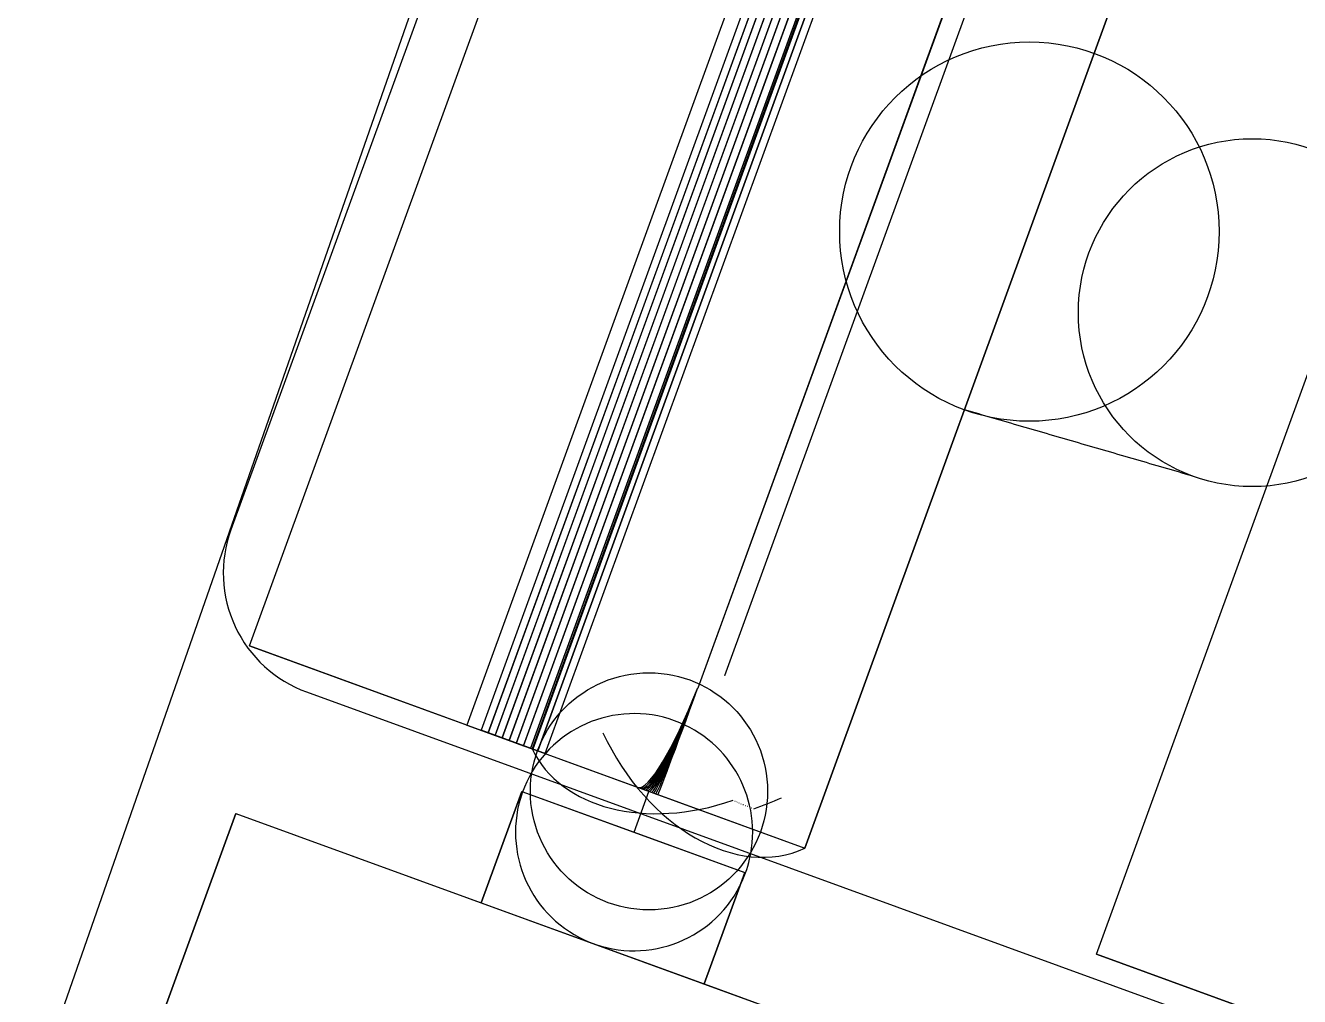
# Model space of a CAD drawing. Header units: millimetres. Extents: x -21.3 to 20, y -24.1 to 23.1.
# Drawn here: x -21.28 to -13.22, y 7.51 to 13.65 of the extents above; entities that cross this region are included whole.
import ezdxf

# ---------------------------------------------------------------- set-up
doc = ezdxf.new("R2010")
doc.units = ezdxf.units.MM

msp = doc.modelspace()

# ---------------------------------------------------------------- linework, layer by layer
for p, q in [((-16.41037442567893, 20.697196357189213, -6.2), (-21.275611877402007, 6.75641981282887, -6.2)), ((-16.41037442567893, 20.697196357189213), (-21.275611877402007, 6.75641981282887)), ((-16.41037442567893, 20.697196357189213, -6.2), (-21.275611877402007, 6.75641981282887, -6.2)), ((-16.41037442567893, 20.697196357189213), (-21.275611877402007, 6.75641981282887)), ((-19.858983987498004, 9.728896819536786, -6.200000000000001), (-17.020216797894953, 17.528345572059827, -6.200000000000001)), ((-19.858983987498004, 9.728896819536786, -6.200000000000001), (-17.020216797894953, 17.528345572059827, -6.200000000000001)), ((-17.581928641308366, 17.041076411187777), (-19.976069644588048, 10.463228065686419)), ((-17.581928641308366, 17.041076411187777), (-19.976069644588048, 10.463228065686419)), ((-17.581928641308366, 17.041076411187777, 5.8), (-19.976069644588048, 10.463228065686419, 5.8)), ((-17.581928641308366, 17.041076411187777, 5.8), (-19.976069644588048, 10.463228065686419, 5.8)), ((-15.644837839510641, 17.027748570371873, 2.1007586834577117), (-18.483605029113694, 9.22829981784883, 2.100758683457702)), ((-15.644837839510641, 17.027748570371873, 2.1007586834577117), (-18.483605029113694, 9.22829981784883, 2.100758683457702)), ((-15.555091088369045, 16.995083424334236, 2.6424029476144266), (-18.393858277972093, 9.195634671811193, 2.642402947614417)), ((-15.555091088369045, 16.995083424334236, 2.6424029476144266), (-18.393858277972093, 9.195634671811193, 2.642402947614417)), ((-15.511335521382064, 16.979157700367534, 2.6219251169965387), (-18.350102710985112, 9.17970894784449, 2.621925116996529)), ((-15.511335521382064, 16.979157700367534, 2.6219251169965387), (-18.350102710985112, 9.17970894784449, 2.621925116996529)), ((-18.348326526103293, 9.179062469416953, 2.6338592215535703), (-15.509559336500244, 16.978511221939996, 2.63385922155358)), ((-18.348326526103293, 9.179062469416953, 2.6338592215535703), (-15.509559336500244, 16.978511221939996, 2.63385922155358)), ((-15.467250784255809, 16.963112168268125, 2.6022630539006464), (-18.306017973858857, 9.163663415745082, 2.6022630539006366)), ((-15.467250784255809, 16.963112168268125, 2.6022630539006464), (-18.306017973858857, 9.163663415745082, 2.6022630539006366)), ((-18.30443777759061, 9.163088271339143, 2.614228328963761), (-15.465670587987562, 16.962537023862186, 2.6142283289637707)), ((-18.30443777759061, 9.163088271339143, 2.614228328963761), (-15.465670587987562, 16.962537023862186, 2.6142283289637707)), ((-15.422850305628272, 16.946951715660532, 2.58342274758164), (-18.26161749523132, 9.14750296313749, 2.58342274758163)), ((-15.422850305628272, 16.946951715660532, 2.58342274758164), (-18.26161749523132, 9.14750296313749, 2.58342274758163)), ((-18.26023376891974, 9.146999327947702, 2.5954155484121424), (-15.421466579316691, 16.946448080470745, 2.595415548412152)), ((-18.26023376891974, 9.146999327947702, 2.5954155484121424), (-15.421466579316691, 16.946448080470745, 2.595415548412152)), ((-15.378147610315354, 16.930681265175156, 2.565409936979333), (-18.216914799918403, 9.131232512652113, 2.5654099369793233)), ((-15.378147610315354, 16.930681265175156, 2.565409936979333), (-18.216914799918403, 9.131232512652113, 2.5654099369793233)), ((-18.215727965059934, 9.130800540090641, 2.577426610453914), (-15.376960775456885, 16.930249292613684, 2.577426610453924)), ((-18.215727965059934, 9.130800540090641, 2.577426610453914), (-15.376960775456885, 16.930249292613684, 2.577426610453924)), ((-15.333156315191099, 16.914305772948843, 2.5482301089703308), (-18.171923504794147, 9.1148570204258, 2.54823010897032)), ((-15.333156315191099, 16.914305772948843, 2.5482301089703308), (-18.171923504794147, 9.1148570204258, 2.54823010897032)), ((-18.17093392291018, 9.114496842075665, 2.5602669946938414), (-15.332166733307131, 16.913945594598708, 2.560266994693852)), ((-18.17093392291018, 9.114496842075665, 2.5602669946938414), (-15.332166733307131, 16.913945594598708, 2.560266994693852)), ((-15.287890125039835, 16.89783022711515, 2.531888496696669), (-18.126657314642884, 9.098381474592108, 2.5318884966966584)), ((-15.287890125039835, 16.89783022711515, 2.531888496696669), (-18.126657314642884, 9.098381474592108, 2.5318884966966584)), ((-18.125865287169646, 9.098093200167126, 2.543941928117113), (-15.287098097566597, 16.89754195269017, 2.543941928117124)), ((-18.125865287169646, 9.098093200167126, 2.543941928117113), (-15.287098097566597, 16.89754195269017, 2.543941928117124)), ((-15.242362828381593, 16.881259646284942, 2.5163900779717503), (-18.08113001798464, 9.081810893761899, 2.5163900779717396)), ((-15.242362828381593, 16.881259646284942, 2.5163900779717503), (-18.08113001798464, 9.081810893761899, 2.5163900779717396)), ((-18.080535786181375, 9.081594611073255, 2.5284563834971534), (-15.241768596578327, 16.881043363596298, 2.528456383497164)), ((-18.080535786181375, 9.081594611073255, 2.5284563834971534), (-15.241768596578327, 16.881043363596298, 2.528456383497164)), ((-15.232817032056028, 16.877785260560064, 4.5874081078910685), (-18.07158422165908, 9.078336508037022, 4.587408107891058)), ((-15.232817032056028, 16.877785260560064, 4.5874081078910685), (-18.07158422165908, 9.078336508037022, 4.587408107891058)), ((-15.228400379231392, 16.87617773039681, 2.0226170035075937), (-18.067167568834446, 9.076728977873769, 2.022617003507583)), ((-15.228400379231392, 16.87617773039681, 2.0226170035075937), (-18.067167568834446, 9.076728977873769, 2.022617003507583)), ((-15.196588293271967, 16.864599078017662, 2.5017395737640546), (-18.035355482875016, 9.065150325494619, 2.501739573764044)), ((-15.196588293271967, 16.864599078017662, 2.5017395737640546), (-18.035355482875016, 9.065150325494619, 2.501739573764044)), ((-18.03495922775048, 9.065006100424116, 2.513815077880867), (-15.196192038147432, 16.86445485294716, 2.513815077880878)), ((-18.03495922775048, 9.065006100424116, 2.513815077880867), (-15.196192038147432, 16.86445485294716, 2.513815077880878)), ((-17.9892686748746, 9.048376099190131, 2.492756463273987), (-15.150501485271551, 16.847824851713174, 2.492756463273998)), ((-17.9892686748746, 9.048376099190131, 2.492756463273987), (-15.150501485271551, 16.847824851713174, 2.492756463273998)), ((-17.98914949493817, 9.04833272124075, 2.5000224711517767), (-15.150382305335121, 16.847781473763792, 2.5000224711517873)), ((-17.98914949493817, 9.04833272124075, 2.5000224711517767), (-15.150382305335121, 16.847781473763792, 2.5000224711517873)), ((-16.345643086496775, 8.45014530874234, -6.2), (-13.506875896893723, 16.249594061265384, -6.2)), ((-16.345643086496775, 8.45014530874234, -6.2), (-13.506875896893723, 16.249594061265384, -6.2)), ((-13.50687589689374, 16.249594061265373, 4.450009900000002), (-16.345643086496793, 8.450145308742332, 4.4500098999999915)), ((-13.50687589689374, 16.249594061265373, 4.450009900000002), (-16.345643086496793, 8.450145308742332, 4.4500098999999915)), ((-14.676574373200365, 15.910640770073886, 5.289640601753751), (-17.023809128555854, 9.46166628157558, 5.289640601753742)), ((-14.676574373200365, 15.910640770073886, 5.289640601753751), (-17.023809128555854, 9.46166628157558, 5.289640601753742)), ((-14.676404466252258, 15.910578929002188, 5.289640287188101), (-17.023639221607752, 9.46160444050387, 5.289640287188092)), ((-14.676404466252258, 15.910578929002188, 5.289640287188101), (-17.023639221607752, 9.46160444050387, 5.289640287188092)), ((-14.67623458002295, 15.910517095471501, 5.28964312826087), (-17.023469335378444, 9.461542606973186, 5.289643128260861)), ((-14.67623458002295, 15.910517095471501, 5.28964312826087), (-17.023469335378444, 9.461542606973186, 5.289643128260861)), ((-14.676064766261435, 15.910455288316939, 5.28964912410664), (-17.023299521616927, 9.46148079981863, 5.2896491241066315)), ((-14.676064766261435, 15.910455288316939, 5.28964912410664), (-17.023299521616927, 9.46148079981863, 5.2896491241066315)), ((-14.675895076694642, 15.91039352636556, 5.2896582728990165), (-17.02312983205013, 9.461419037867252, 5.289658272899008)), ((-14.675895076694642, 15.91039352636556, 5.2896582728990165), (-17.02312983205013, 9.461419037867252, 5.289658272899008)), ((-14.675725563011644, 15.91033182843065, 5.28967057185119), (-17.022960318367133, 9.461357339932341, 5.289670571851181)), ((-14.675725563011644, 15.91033182843065, 5.28967057185119), (-17.022960318367133, 9.461357339932341, 5.289670571851181)), ((-14.675556276847963, 15.910270213306, 5.289686017216778), (-17.022791032203457, 9.461295724807684, 5.289686017216769)), ((-14.675556276847963, 15.910270213306, 5.289686017216778), (-17.022791032203457, 9.461295724807684, 5.289686017216769)), ((-14.675387269769795, 15.910208699760148, 5.289704604290977), (-17.02262202512528, 9.461234211261857, 5.289704604290968)), ((-14.675387269769795, 15.910208699760148, 5.289704604290977), (-17.02262202512528, 9.461234211261857, 5.289704604290968)), ((-14.67521859325834, 15.910147306530764, 5.28972632741198), (-17.022453348613826, 9.46117281803247, 5.289726327411971)), ((-14.67521859325834, 15.910147306530764, 5.28972632741198), (-17.022453348613826, 9.46117281803247, 5.289726327411971)), ((-14.675050298694085, 15.9100860523188, 5.289751179962716), (-17.02228505404958, 9.461111563820486, 5.289751179962707)), ((-14.675050298694085, 15.9100860523188, 5.289751179962716), (-17.02228505404958, 9.461111563820486, 5.289751179962707)), ((-14.596337723113356, 15.741585272551806, 5.2999998999999995), (-16.853677509465633, 9.539595181512393, 5.2999998999999915)), ((-14.596337723113356, 15.741585272551806, 5.2999998999999995), (-16.853677509465633, 9.539595181512393, 5.2999998999999915)), ((-14.59631892926094, 15.741578432148941, 5.2999998999999995), (-16.853658715613218, 9.539588341109528, 5.2999998999999915)), ((-14.59631892926094, 15.741578432148941, 5.2999998999999995), (-16.853658715613218, 9.539588341109528, 5.2999998999999915)), ((-14.502736049018328, 7.779382002580473, -6.200000000000001), (-11.663968859415277, 15.578830755103516, -6.200000000000001)), ((-14.502736049018328, 7.779382002580473, -6.200000000000001), (-11.663968859415277, 15.578830755103516, -6.200000000000001)), ((-19.976069644588044, 10.463228065686419), (-19.976069644588044, 10.463228065686419, 5.8)), ((-19.976069644588044, 10.463228065686419), (-19.976069644588044, 10.463228065686419, 5.8)), ((-19.858983987498, 9.728896819536784, -6.200000000000001), (-16.34564308649678, 8.450145308742337, -6.200000000000001)), ((-18.483605029113694, 9.228299817848827, 2.100758683457702), (-19.858983987498004, 9.728896819536782, -6.199999999999999)), ((-19.858983987498, 9.728896819536784, -6.200000000000001), (-16.34564308649678, 8.450145308742337, -6.200000000000001)), ((-18.483605029113694, 9.228299817848827, 2.100758683457702), (-19.858983987498004, 9.728896819536782, -6.199999999999999)), ((-16.85367750946564, 9.539595181512393, 5.299999899999992), (-16.853658715613225, 9.539588341109527, 5.299999899999992)), ((-16.85367750946564, 9.539595181512393, 5.299999899999992), (-16.853658715613225, 9.539588341109527, 5.299999899999992)), ((-19.497931662619852, 9.437857854397157), (-11.13466733762527, 6.393878578798708)), ((-19.497931662619852, 9.437857854397159), (-19.497931662619852, 9.437857854397159, 5.8)), ((-19.497931662619852, 9.437857854397157, 5.8), (-11.13466733762527, 6.393878578798708, 5.8)), ((-19.497931662619852, 9.437857854397159), (-19.497931662619852, 9.437857854397159, 5.8)), ((-19.497931662619852, 9.437857854397157), (-11.13466733762527, 6.393878578798708)), ((-19.497931662619852, 9.437857854397157, 5.8), (-11.13466733762527, 6.393878578798708, 5.8)), ((-18.483605029113697, 9.22829981784883, 2.100758683457701), (-18.067167568834453, 9.07672897787377, 2.022617003507582)), ((-18.483605029113697, 9.22829981784883, 2.100758683457701), (-18.067167568834453, 9.07672897787377, 2.022617003507582)), ((-18.393858277972097, 9.19563467181119, 2.642402947614416), (-18.348326526103293, 9.17906246941695, 2.6338592215535703)), ((-18.071584221659084, 9.07833650803702, 4.587408107891058), (-18.393858277972097, 9.195634671811192, 2.642402947614417)), ((-18.393858277972097, 9.19563467181119, 2.642402947614416), (-18.348326526103293, 9.17906246941695, 2.6338592215535703)), ((-18.071584221659084, 9.07833650803702, 4.587408107891058), (-18.393858277972097, 9.195634671811192, 2.642402947614417)), ((-18.350102710985116, 9.179708947844487, 2.621925116996528), (-18.304437777590618, 9.163088271339141, 2.614228328963761)), ((-18.348326526103296, 9.179062469416953, 2.6338592215535703), (-18.350102710985116, 9.17970894784449, 2.621925116996528)), ((-18.350102710985116, 9.179708947844487, 2.621925116996528), (-18.304437777590618, 9.163088271339141, 2.614228328963761)), ((-18.348326526103296, 9.179062469416953, 2.6338592215535703), (-18.350102710985116, 9.17970894784449, 2.621925116996528)), ((-18.306017973858854, 9.163663415745079, 2.6022630539006357), (-18.260233768919736, 9.146999327947697, 2.5954155484121415)), ((-18.304437777590614, 9.163088271339143, 2.61422832896376), (-18.306017973858857, 9.163663415745082, 2.6022630539006366)), ((-18.306017973858854, 9.163663415745079, 2.6022630539006357), (-18.260233768919736, 9.146999327947697, 2.5954155484121415)), ((-18.304437777590614, 9.163088271339143, 2.61422832896376), (-18.306017973858857, 9.163663415745082, 2.6022630539006366)), ((-18.261617495231324, 9.147502963137486, 2.583422747581629), (-18.215727965059937, 9.13080054009064, 2.577426610453914)), ((-18.26023376891975, 9.1469993279477, 2.5954155484121424), (-18.261617495231327, 9.147502963137486, 2.58342274758163)), ((-18.261617495231324, 9.147502963137486, 2.583422747581629), (-18.215727965059937, 9.13080054009064, 2.577426610453914)), ((-18.26023376891975, 9.1469993279477, 2.5954155484121424), (-18.261617495231327, 9.147502963137486, 2.58342274758163)), ((-18.216914799918403, 9.13123251265211, 2.5654099369793224), (-18.170933922910177, 9.11449684207566, 2.5602669946938406)), ((-18.21572796505993, 9.130800540090641, 2.577426610453915), (-18.216914799918403, 9.131232512652115, 2.565409936979324)), ((-18.216914799918403, 9.13123251265211, 2.5654099369793224), (-18.170933922910177, 9.11449684207566, 2.5602669946938406)), ((-18.21572796505993, 9.130800540090641, 2.577426610453915), (-18.216914799918403, 9.131232512652115, 2.565409936979324)), ((-18.171923504794147, 9.114857020425797, 2.548230108970319), (-18.125865287169646, 9.098093200167124, 2.5439419281171123)), ((-18.170933922910184, 9.114496842075665, 2.5602669946938414), (-18.171923504794155, 9.114857020425799, 2.548230108970321)), ((-18.171923504794147, 9.114857020425797, 2.548230108970319), (-18.125865287169646, 9.098093200167124, 2.5439419281171123)), ((-18.170933922910184, 9.114496842075665, 2.5602669946938414), (-18.171923504794155, 9.114857020425799, 2.548230108970321)), ((-18.126657314642888, 9.098381474592104, 2.5318884966966575), (-18.080535786181375, 9.081594611073253, 2.5284563834971543)), ((-18.125865287169642, 9.098093200167122, 2.5439419281171123), (-18.126657314642884, 9.098381474592104, 2.5318884966966584)), ((-18.126657314642888, 9.098381474592104, 2.5318884966966575), (-18.080535786181375, 9.081594611073253, 2.5284563834971543)), ((-18.125865287169642, 9.098093200167122, 2.5439419281171123), (-18.126657314642884, 9.098381474592104, 2.5318884966966584)), ((-18.081130017984645, 9.081810893761896, 2.5163900779717387), (-18.03495922775048, 9.065006100424112, 2.5138150778808663)), ((-18.08053578618138, 9.081594611073253, 2.5284563834971543), (-18.08113001798465, 9.081810893761897, 2.5163900779717396)), ((-18.081130017984645, 9.081810893761896, 2.5163900779717387), (-18.03495922775048, 9.065006100424112, 2.5138150778808663)), ((-18.08053578618138, 9.081594611073253, 2.5284563834971543), (-18.08113001798465, 9.081810893761897, 2.5163900779717396)), ((-18.071584221659087, 9.078336508037022, 4.587408107891057), (-17.40130683986938, 8.834375492363687, 4.461635079185876)), ((-18.071584221659087, 9.078336508037022, 4.587408107891057), (-17.40130683986938, 8.834375492363687, 4.461635079185876)), ((-17.9892686748746, 9.048376099190127, 2.4927564632739907), (-18.067167568834446, 9.076728977873769, 2.022617003507582)), ((-17.9892686748746, 9.048376099190127, 2.4927564632739907), (-18.067167568834446, 9.076728977873769, 2.022617003507582)), ((-18.035355482875016, 9.065150325494619, 2.501739573764044), (-17.98914949493817, 9.048332721240744, 2.500022471151776)), ((-18.03495922775048, 9.065006100424116, 2.513815077880867), (-18.035355482875016, 9.06515032549462, 2.501739573764045)), ((-18.035355482875016, 9.065150325494619, 2.501739573764044), (-17.98914949493817, 9.048332721240744, 2.500022471151776)), ((-18.03495922775048, 9.065006100424116, 2.513815077880867), (-18.035355482875016, 9.06515032549462, 2.501739573764045)), ((-17.98914949493817, 9.048332721240747, 2.5000224711517767), (-17.989268674874605, 9.04837609919013, 2.4927564632739916)), ((-17.98914949493817, 9.048332721240747, 2.5000224711517767), (-17.989268674874605, 9.04837609919013, 2.4927564632739916)), ((-18.136171203210253, 8.809195360113447), (-18.392686310704704, 8.104425894524088)), ((-18.136171203210253, 8.809195360113447), (-18.392686310704704, 8.104425894524088)), ((-18.392686310748623, 8.10442589440236, -5.200000099809787), (-18.13617120325417, 8.809195359991717, -5.2000000998284515)), ((-18.392686310748623, 8.10442589440236, -5.200000099809787), (-18.13617120325417, 8.809195359991717, -5.2000000998284515)), ((-18.13617120321025, 8.809195360113444), (-16.72663227203153, 8.296165145124542)), ((-18.13617120325417, 8.809195359991717, -5.200000099828455), (-18.13617120321025, 8.809195360113444)), ((-18.13617120321025, 8.809195360113444), (-16.72663227203153, 8.296165145124542)), ((-18.13617120325417, 8.809195359991717, -5.200000099828455), (-18.13617120321025, 8.809195360113444)), ((-18.13617120325417, 8.809195359991717, -5.200000099828455), (-17.426375877555397, 8.550850989015853, -5.200000099828402)), ((-18.13617120325417, 8.809195359991717, -5.200000099828455), (-17.426375877555397, 8.550850989015853, -5.200000099828402)), ((-17.426375877736543, 8.550850988518171, -5.200000099688415), (-17.332320338321985, 8.809266459234289, -5.200000099683536)), ((-17.426375877736543, 8.550850988518171, -5.200000099688415), (-17.332320338321985, 8.809266459234289, -5.200000099683536)), ((-17.40130683986938, 8.834375492363687, 4.461635079185876), (-17.387537663840604, 8.829363922138839, 4.459314295569182)), ((-17.40130683986938, 8.834375492363687, 4.461635079185876), (-17.387537663840604, 8.829363922138839, 4.459314295569182)), ((-17.387537663840604, 8.829363922138839, 4.459314295569183), (-17.37373252431051, 8.82433926226999, 4.457249592931506)), ((-17.387537663840604, 8.829363922138839, 4.459314295569183), (-17.37373252431051, 8.82433926226999, 4.457249592931506)), ((-17.37373252431051, 8.824339262269993, 4.457249592931505), (-17.359895626458293, 8.819303043317205, 4.455441600201263)), ((-17.37373252431051, 8.824339262269993, 4.457249592931505), (-17.359895626458293, 8.819303043317205, 4.455441600201263)), ((-17.359895626458293, 8.819303043317202, 4.455441600201263), (-17.34603118513711, 8.81425679936156, 4.453890868110561)), ((-17.359895626458293, 8.819303043317202, 4.455441600201263), (-17.34603118513711, 8.81425679936156, 4.453890868110561)), ((-17.34603118513711, 8.814256799361562, 4.453890868110561), (-17.332143423590093, 8.80920206753786, 4.452597869027415)), ((-17.34603118513711, 8.814256799361562, 4.453890868110561), (-17.332143423590093, 8.80920206753786, 4.452597869027415)), ((-17.33214342359009, 8.80920206753786, 4.452597869027414), (-17.31823657216394, 8.80414038756638, 4.45156299681187)), ((-17.33214342359009, 8.80920206753786, 4.452597869027414), (-17.31823657216394, 8.80414038756638, 4.45156299681187)), ((-17.31823657216394, 8.80414038756638, 4.451562996811871), (-17.3043148670203, 8.799073301283864, 4.4507865666960305)), ((-17.31823657216394, 8.80414038756638, 4.451562996811871), (-17.3043148670203, 8.799073301283864, 4.4507865666960305)), ((-17.3043148670203, 8.799073301283865, 4.4507865666960305), (-17.290382548845447, 8.794002352173893, 4.4502688151880285)), ((-17.3043148670203, 8.799073301283865, 4.4507865666960305), (-17.290382548845447, 8.794002352173893, 4.4502688151880285)), ((-17.290382548845447, 8.794002352173893, 4.4502688151880285), (-17.27644386155844, 8.788929084896678, 4.450009899999991)), ((-17.290382548845447, 8.794002352173893, 4.4502688151880285), (-17.27644386155844, 8.788929084896678, 4.450009899999991)), ((-17.276443861558437, 8.788929084896678, 4.450009899999991), (-16.345643086496793, 8.450145308742329, 4.4500098999999915)), ((-17.276443861558437, 8.788929084896678, 4.450009899999991), (-16.345643086496793, 8.450145308742329, 4.4500098999999915)), ((-19.945225961695957, 8.66950411587874), (-20.56086221968216, 6.9780573984641014)), ((-19.945225961695957, 8.66950411587874), (-20.56086221968216, 6.9780573984641014)), ((-20.56086221968216, 6.978057398464096, -5.850000100000026), (-19.945225961695957, 8.669504115878732, -5.8500001000000275)), ((-20.56086221968216, 6.978057398464096, -5.850000100000026), (-19.945225961695957, 8.669504115878732, -5.8500001000000275)), ((-19.945225961695957, 8.669504115878741), (-18.392686310423223, 8.104425895297437)), ((-19.945225961695957, 8.669504115878741), (-18.392686310423223, 8.104425895297437)), ((-19.945225961695957, 8.669504115878734, -5.850000100000026), (-19.945225961695954, 8.669504115878741)), ((-19.945225961695957, 8.669504115878734, -5.850000100000026), (-15.434701381923594, 7.027807427915525, -5.850000100000026)), ((-19.945225961695957, 8.669504115878734, -5.850000100000026), (-19.945225961695954, 8.669504115878741)), ((-19.945225961695957, 8.669504115878734, -5.850000100000026), (-15.434701381923594, 7.027807427915525, -5.850000100000026)), ((-17.426375877555397, 8.550850989015853, -5.200000099828402), (-16.726632272075452, 8.296165145002817, -5.20000009982835)), ((-17.426375877555397, 8.550850989015853, -5.200000099828402), (-16.726632272075452, 8.296165145002817, -5.20000009982835)), ((-16.345643086496793, 8.450145308742329, 4.4500098999999915), (-16.345643086496782, 8.450145308742337, -6.199999999999999)), ((-16.345643086496793, 8.450145308742329, 4.4500098999999915), (-16.345643086496782, 8.450145308742337, -6.199999999999999)), ((-16.726632272031534, 8.296165145124546), (-16.983147379525985, 7.591395679535184)), ((-16.983147379569907, 7.591395679413457, -5.200000099809686), (-16.726632272075456, 8.296165145002817, -5.200000099828348)), ((-16.726632272031534, 8.296165145124546), (-16.983147379525985, 7.591395679535184)), ((-16.983147379569907, 7.591395679413457, -5.200000099809686), (-16.726632272075456, 8.296165145002817, -5.200000099828348)), ((-16.726632272068368, 8.296165145022467, -4.360590886240463), (-16.726632272031534, 8.296165145124544)), ((-16.726632272075456, 8.296165145002817, -5.200000099828348), (-16.726632272069875, 8.29616514501828, -4.539409313136246)), ((-16.726632272068368, 8.296165145022467, -4.360590886240463), (-16.726632272031534, 8.296165145124544)), ((-16.726632272069875, 8.29616514501828, -4.539409313136246), (-16.726632272068368, 8.296165145022467, -4.360590886240463)), ((-16.726632272075456, 8.296165145002817, -5.200000099828348), (-16.726632272069875, 8.29616514501828, -4.539409313136246)), ((-16.726632272069875, 8.29616514501828, -4.539409313136246), (-16.726632272068368, 8.296165145022467, -4.360590886240463)), ((-18.392686310748623, 8.10442589440236, -5.200000099809787), (-18.3926863107047, 8.104425894524086)), ((-18.392686310748623, 8.10442589440236, -5.200000099809787), (-16.983147379569903, 7.591395679413457, -5.200000099809684)), ((-18.392686310748623, 8.10442589440236, -5.200000099809787), (-18.3926863107047, 8.104425894524086)), ((-18.392686310748623, 8.10442589440236, -5.200000099809787), (-16.983147379569903, 7.591395679413457, -5.200000099809684)), ((-14.50273604901833, 7.7793820025804745, -6.200000000000001), (-10.989395148017103, 6.500630491786026, -6.200000000000001)), ((-13.127357090634014, 7.2787850008925155, 2.100758683457701), (-14.502736049018328, 7.779382002580471, -6.199999999999999)), ((-14.50273604901833, 7.7793820025804745, -6.200000000000001), (-10.989395148017103, 6.500630491786026, -6.200000000000001)), ((-13.127357090634014, 7.2787850008925155, 2.100758683457701), (-14.502736049018328, 7.779382002580471, -6.199999999999999)), ((-16.983147379244365, 7.591395680308935), (-15.434701381923595, 7.027807427915533)), ((-16.983147379244365, 7.591395680308935), (-15.434701381923595, 7.027807427915533)), ((-16.983147379569907, 7.591395679413457, -5.200000099809686), (-16.983147379525985, 7.591395679535184)), ((-16.983147379569907, 7.591395679413457, -5.200000099809686), (-16.983147379525985, 7.591395679535184))]:
    msp.add_line(p, q)
for centre, radius in [((-14.926259491695252, 12.349869685003856, -4.700000100000006), 1.2), ((-14.926259491695252, 12.349869685003856, -4.700000100000006), 1.2), ((-13.51672056051639, 11.836839470015352, -4.700000100000006), 1.1), ((-13.51672056051639, 11.836839470015352, -4.700000100000006), 1.1), ((-17.33232033832199, 8.809266459234287, -4.450000099683535), 0.75), ((-17.33232033832199, 8.809266459234287, -4.450000099683535), 0.75)]:
    msp.add_circle(centre, radius)
for centre, radius, start, end in [((-19.224315547959318, 10.189611951025885), 0.8, 160.00000000000003, 250.00000000000006), ((-19.224315547959318, 10.189611951025885), 0.8, 160.00000000000003, 250.00000000000006), ((-19.224315547959318, 10.189611951025885, 5.8), 0.8, 160.00000000000003, 250.00000000000006), ((-19.224315547959318, 10.189611951025885, 5.8), 0.8, 160.00000000000003, 250.00000000000006), ((-17.426375877741094, 8.550850988505667, -4.450000099688415), 0.75, -290, -26.846643478253668), ((-17.426375877741094, 8.550850988505667, -4.450000099688415), 0.75, -290, -26.846643478253668), ((-17.426375877741094, 8.550850988505667, -4.450000099688415), 0.75, -13.153356521755569, 70.00000000000001), ((-17.426375877741094, 8.550850988505667, -4.450000099688415), 0.75, -13.153356521755569, 70.00000000000001), ((-17.426375877741094, 8.550850988505667, -4.450000099688415), 0.75, -26.846643478253668, -13.153356521755569), ((-17.426375877741094, 8.550850988505667, -4.450000099688415), 0.75, -26.846643478253668, -13.153356521755569)]:
    msp.add_arc(centre, radius, start, end)
for centre, major_axis, ratio, start_param, end_param in [((-17.110593138243996, 9.633104823105498, 4.461635079185877), (0.13183338358092336, -0.04798342750605597, 0.8383648208141148), 0.9999619230641713, 4.7123889851149, 6.125827341752482), ((-17.110593138243996, 9.633104823105498, 4.461635079185877), (0.13183338358092336, -0.04798342750605597, 0.8383648208141148), 0.9999619230641713, 4.7123889851149, 6.125827341752482), ((-17.096823962215215, 9.628093252880653, 4.459314295569183), (0.11806420755214904, -0.042971857281210404, 0.8406856044308079), 0.9999619230641713, 4.712390002771794, 6.125827341752483), ((-17.096823962215215, 9.628093252880653, 4.459314295569183), (0.11806420755214904, -0.042971857281210404, 0.8406856044308079), 0.9999619230641713, 4.712390002771794, 6.125827341752483), ((-17.083018822685116, 9.623068593011805, 4.457249592931506), (0.10425906802204073, -0.03794719741235926, 0.8427503070684872), 0.9999619230641713, 4.712390002771794, 6.125827341752466), ((-17.083018822685116, 9.623068593011805, 4.457249592931506), (0.10425906802204073, -0.03794719741235926, 0.8427503070684872), 0.9999619230641713, 4.712390002771794, 6.125827341752466), ((-17.069181924832897, 9.618032374059016, 4.455441600201263), (0.09042217016983259, -0.032910978459573546, 0.8445582997987278), 0.9999619230641713, 4.712390002771795, 6.12582734175249), ((-17.069181924832897, 9.618032374059016, 4.455441600201263), (0.09042217016983259, -0.032910978459573546, 0.8445582997987278), 0.9999619230641713, 4.712390002771795, 6.12582734175249), ((-17.055317483511722, 9.612986130103376, 4.4538908681105625), (0.0765577288486515, -0.02786473450393325, 0.8461090318894299), 0.9999619230641713, 4.712390002771794, 6.125827341752485), ((-17.055317483511722, 9.612986130103376, 4.4538908681105625), (0.0765577288486515, -0.02786473450393325, 0.8461090318894299), 0.9999619230641713, 4.712390002771794, 6.125827341752485), ((-17.041429721964693, 9.607931398279671, 4.452597869027415), (0.06266996730163171, -0.022810002680231305, 0.847402030972576), 0.9999619230641713, 4.712390002771794, 6.125827341752482), ((-17.041429721964693, 9.607931398279671, 4.452597869027415), (0.06266996730163171, -0.022810002680231305, 0.847402030972576), 0.9999619230641713, 4.712390002771794, 6.125827341752482), ((-17.027522870538547, 9.602869718308192, 4.451562996811872), (0.048763115875474286, -0.01774832270874751, 0.8484369031881202), 0.9999619230641713, 4.712390002771794, 6.125827341752466), ((-17.027522870538547, 9.602869718308192, 4.451562996811872), (0.048763115875474286, -0.01774832270874751, 0.8484369031881202), 0.9999619230641713, 4.712390002771794, 6.125827341752466), ((-17.013601165394903, 9.597802632025676, 4.4507865666960305), (0.03484141073184226, -0.012681236426234761, 0.8492133333039604), 0.9999619230641713, 4.712390002771795, 6.125827341752503), ((-17.013601165394903, 9.597802632025676, 4.4507865666960305), (0.03484141073184226, -0.012681236426234761, 0.8492133333039604), 0.9999619230641713, 4.712390002771795, 6.125827341752503), ((-16.999668847220054, 9.592731682915705, 4.450268815188029), (0.02090909255698498, -0.00761028731626069, 0.8497310848119621), 0.9999619230641713, 4.712390002771794, 6.125827341752488), ((-16.999668847220054, 9.592731682915705, 4.450268815188029), (0.02090909255698498, -0.00761028731626069, 0.8497310848119621), 0.9999619230641713, 4.712390002771794, 6.125827341752488), ((-16.985730159933052, 9.58765841563849, 4.4500098999999915), (0.0069704052699839205, -0.0025370200390475725, 0.84999), 0.9999619230641713, 4.712390002771794, 6.125827341752482), ((-16.985730159933052, 9.58765841563849, 4.4500098999999915), (0.0069704052699839205, -0.0025370200390475725, 0.84999), 0.9999619230641713, 4.712390002771794, 6.125827341752482), ((-16.85365871561322, 9.539588341109528, 4.4500098999999915), (0.5080156291164288, -1.0894430323671995), 0.7071067811865476, 4.71238898038469, 6.283185307179586), ((-16.85365871561322, 9.539588341109528, 4.4500098999999915), (0.5080156291164288, -1.0894430323671995), 0.7071067811865476, 4.71238898038469, 6.283185307179586), ((-16.994275682560907, 9.590768731511279, 4.439808893355945), (-1.0773085390981763, -0.5124322234742571, 0.1475992145351122), 0.7071067811865476, 0, 1.415562799807672), ((-16.994275682560907, 9.590768731511279, 4.439808893355945), (-1.0773085390981763, -0.5124322234742571, 0.1475992145351122), 0.7071067811865476, 0, 1.415562799807672), ((-16.98016627503264, 9.585633327147857, 4.439651735615787), (-1.079609348890433, -0.5115947971951675, 0.13296773093954395), 0.7071067811865476, 1.4134383613677919, 1.4155627998076632), ((-16.98016627503264, 9.585633327147857, 4.439651735615787), (-1.079609348890433, -0.5115947971951675, 0.13296773093954395), 0.7071067811865476, 1.4134383613677919, 1.4155627998076632), ((-16.966056439064648, 9.58049776684513, 4.439756648260881), (-1.0816698534263287, -0.5108448348765308, 0.11829574408504406), 0.7071067811865476, 1.4134383613677937, 1.4155627998076667), ((-16.966056439064648, 9.58049776684513, 4.439756648260881), (-1.0816698534263287, -0.5108448348765308, 0.11829574408504406), 0.7071067811865476, 1.4134383613677937, 1.4155627998076667), ((-16.95195047264964, 9.575363614944507, 4.440123599333818), (-1.083489425056222, -0.5101825649641345, 0.10358772320093941), 0.7071067811865476, 1.413438361367776, 1.4155627998076703), ((-16.95195047264964, 9.575363614944507, 4.440123599333818), (-1.083489425056222, -0.5101825649641345, 0.10358772320093941), 0.7071067811865476, 1.413438361367776, 1.4155627998076703), ((-16.937852672601643, 9.570232435358399, 4.440752477057746), (-1.085067509520967, -0.5096081891918094, 0.08884814849287087), 0.7071067811865476, 1.4134383613678008, 1.4155627998076703), ((-16.937852672601643, 9.570232435358399, 4.440752477057746), (-1.085067509520967, -0.5096081891918094, 0.08884814849287087), 0.7071067811865476, 1.4134383613678008, 1.4155627998076703), ((-16.923767333247117, 9.565105791093817, 4.441643089870419), (-1.086403626120749, -0.5091218825199797, 0.07408150977808006), 0.7071067811865476, 1.4134383613677954, 1.4155627998076712), ((-16.923767333247117, 9.565105791093817, 4.441643089870419), (-1.086403626120749, -0.5091218825199797, 0.07408150977808006), 0.7071067811865476, 1.4134383613677954, 1.4155627998076712), ((-16.90969874511688, 9.559985243776257, 4.442795166482547), (-1.0874973678615083, -0.5087237930823687, 0.05929230511776717), 0.7071067811865476, 1.4134383613677919, 1.415562799807665), ((-16.90969874511688, 9.559985243776257, 4.442795166482547), (-1.0874973678615083, -0.5087237930823687, 0.05929230511776717), 0.7071067811865476, 1.4134383613677919, 1.415562799807665), ((-16.89565119363916, 9.554872353174044, 4.444208355960433), (-1.0883484015789155, -0.5084140421408757, 0.04448503944693793), 0.7071067811865476, 1.413438361367776, 1.4155627998076792), ((-16.89565119363916, 9.554872353174044, 4.444208355960433), (-1.0883484015789155, -0.5084140421408757, 0.04448503944693793), 0.7071067811865476, 1.413438361367776, 1.4155627998076792), ((-16.88162895783422, 9.549768676723186, 4.445882227832872), (-1.088956468039856, -0.5081927240486377, 0.029664223202156892), 0.7071067811865476, 1.4134383613678132, 1.4155627998076774), ((-16.88162895783422, 9.549768676723186, 4.445882227832872), (-1.088956468039856, -0.5081927240486377, 0.029664223202156892), 0.7071067811865476, 1.4134383613678132, 1.4155627998076774), ((-16.867636309010916, 9.544675769052962, 4.447816272222277), (-1.0893213820213954, -0.5080599062212898, 0.01483437094762471), 0.7071067811865476, 1.413438361367799, 1.4155627998076685), ((-16.867636309010916, 9.544675769052962, 4.447816272222277), (-1.0893213820213954, -0.5080599062212898, 0.01483437094762471), 0.7071067811865476, 1.413438361367799, 1.4155627998076685), ((-16.853677509465637, 9.539595181512393, 4.4500098999999915), (-1.0894430323671995, -0.5080156291164288), 0.7071067811865476, 1.4134383613677919, 1.5707963267948966), ((-16.853677509465637, 9.539595181512393, 4.4500098999999915), (-1.0894430323671995, -0.5080156291164288), 0.7071067811865476, 1.4134383613677919, 1.5707963267948966)]:
    msp.add_ellipse(centre, major_axis=major_axis, ratio=ratio, start_param=start_param, end_param=end_param)
for points, degree in [([(-13.892942718174625, 10.803177587150852, -4.700000100000006), (-15.336683663686054, 11.222238540060765, -4.700000100000005)], 1), ([(-13.892942718174625, 10.803177587150852, -4.700000100000006), (-15.336683663686054, 11.222238540060765, -4.700000100000005)], 1), ([(-17.025946147135294, 9.460545876076196, 5.289641702873816), (-17.025640536998875, 9.460705819904367, 5.289641767537615), (-17.025335031707172, 9.460865802158313, 5.289641757994317), (-17.02502963269292, 9.461025822606121, 5.289641674372542), (-17.02472434140284, 9.461185881012407, 5.289641516803258), (-17.024419159297707, 9.46134597713829, 5.289641285419812), (-17.024114087852404, 9.461506110741386, 5.28964098035797), (-17.023809128555985, 9.461666281575818, 5.289640601755954)], 7), ([(-17.025946147135294, 9.460545876076196, 5.289641702873816), (-17.025640536998875, 9.460705819904367, 5.289641767537615), (-17.025335031707172, 9.460865802158313, 5.289641757994317), (-17.02502963269292, 9.461025822606121, 5.289641674372542), (-17.02472434140284, 9.461185881012407, 5.289641516803258), (-17.024419159297707, 9.46134597713829, 5.289641285419812), (-17.024114087852404, 9.461506110741386, 5.28964098035797), (-17.023809128555985, 9.461666281575818, 5.289640601755954)], 7), ([(-17.025776025684557, 9.460483956931924, 5.289613029038659), (-17.025470449880466, 9.460643913256037, 5.289617150950901), (-17.02516497768811, 9.460803907557159, 5.2896211967185405), (-17.024859610542165, 9.460963939604087, 5.289625166448063), (-17.024554349891318, 9.461124009162138, 5.289629060248097), (-17.024249197198348, 9.461284115993168, 5.289632878229438), (-17.023944153940164, 9.461444259855536, 5.28963662050509), (-17.023639221607915, 9.46160444050412, 5.289640287190301)], 7), ([(-17.025776025684557, 9.460483956931924, 5.289613029038659), (-17.025470449880466, 9.460643913256037, 5.289617150950901), (-17.02516497768811, 9.460803907557159, 5.2896211967185405), (-17.024859610542165, 9.460963939604087, 5.289625166448063), (-17.024554349891318, 9.461124009162138, 5.289629060248097), (-17.024249197198348, 9.461284115993168, 5.289632878229438), (-17.023944153940164, 9.461444259855536, 5.28963662050509), (-17.023639221607915, 9.46160444050412, 5.289640287190301)], 7), ([(-17.025605459896184, 9.460421876061954, 5.2895875191450195), (-17.025299984957645, 9.460581869098128, 5.28959569705013), (-17.024994612366285, 9.460741899651053, 5.2896037968963245), (-17.024689343558343, 9.460901967490086, 5.289611818767926), (-17.024384179984104, 9.461062072381138, 5.289619762751188), (-17.024079123107974, 9.46122221408665, 5.289627628934321), (-17.023774174408544, 9.461382392365593, 5.289635417407533), (-17.023469335378653, 9.46154260697346, 5.289643128263064)], 7), ([(-17.025605459896184, 9.460421876061954, 5.2895875191450195), (-17.025299984957645, 9.460581869098128, 5.28959569705013), (-17.024994612366285, 9.460741899651053, 5.2896037968963245), (-17.024689343558343, 9.460901967490086, 5.289611818767926), (-17.024384179984104, 9.461062072381138, 5.289619762751188), (-17.024079123107974, 9.46122221408665, 5.289627628934321), (-17.023774174408544, 9.461382392365593, 5.289635417407533), (-17.023469335378653, 9.46154260697346, 5.289643128263064)], 7), ([(-17.025434501726124, 9.460359652376773, 5.289565180963456), (-17.025129194155642, 9.460519706329936, 5.289577412370367), (-17.024823987636587, 9.46067979732823, 5.289589563827825), (-17.024518883606387, 9.460839925141457, 5.289601635397966), (-17.024213883516566, 9.461000089535966, 5.289613627144641), (-17.02390898883279, 9.461160290274663, 5.289625539133451), (-17.02360420103493, 9.461320527116987, 5.28963737143178), (-17.02329952161716, 9.461480799818913, 5.289649124108829)], 7), ([(-17.025434501726124, 9.460359652376773, 5.289565180963456), (-17.025129194155642, 9.460519706329936, 5.289577412370367), (-17.024823987636587, 9.46067979732823, 5.289589563827825), (-17.024518883606387, 9.460839925141457, 5.289601635397966), (-17.024213883516566, 9.461000089535966, 5.289613627144641), (-17.02390898883279, 9.461160290274663, 5.289625539133451), (-17.02360420103493, 9.461320527116987, 5.28963737143178), (-17.02329952161716, 9.461480799818913, 5.289649124108829)], 7), ([(-17.02526320324996, 9.460297304830263, 5.289546021298394), (-17.024958129499055, 9.460457443886796, 5.289562302481298), (-17.02465315547301, 9.460617619505628, 5.289578501848569), (-17.024348282610095, 9.460777831456866, 5.289594619440132), (-17.024043512362695, 9.460938079507176, 5.28961065529742), (-17.02373884619736, 9.461098363419781, 5.289626609463399), (-17.02343428559489, 9.461258682954465, 5.289642481982612), (-17.023129832050397, 9.461419037867543, 5.289658272901201)], 7), ([(-17.02526320324996, 9.460297304830263, 5.289546021298394), (-17.024958129499055, 9.460457443886796, 5.289562302481298), (-17.02465315547301, 9.460617619505628, 5.289578501848569), (-17.024348282610095, 9.460777831456866, 5.289594619440132), (-17.024043512362695, 9.460938079507176, 5.28961065529742), (-17.02373884619736, 9.461098363419781, 5.289626609463399), (-17.02343428559489, 9.461258682954465, 5.289642481982612), (-17.023129832050397, 9.461419037867543, 5.289658272901201)], 7), ([(-17.02509161664684, 9.460234852414134, 5.28953004598605), (-17.02478684309582, 9.460395100734488, 5.289550371985542), (-17.02448216791269, 9.460555385123243, 5.289570614328142), (-17.024177592536194, 9.460715705350678, 5.289590773031552), (-17.023873118419203, 9.460876061183644, 5.2896108481147746), (-17.023568747028794, 9.461036452385551, 5.28963083959813), (-17.02326447984632, 9.461196878716375, 5.289650747503304), (-17.02296031836744, 9.461357339932649, 5.289670571853366)], 7), ([(-17.02509161664684, 9.460234852414134, 5.28953004598605), (-17.02478684309582, 9.460395100734488, 5.289550371985542), (-17.02448216791269, 9.460555385123243, 5.289570614328142), (-17.024177592536194, 9.460715705350678, 5.289590773031552), (-17.023873118419203, 9.460876061183644, 5.2896108481147746), (-17.023568747028794, 9.461036452385551, 5.28963083959813), (-17.02326447984632, 9.461196878716375, 5.289650747503304), (-17.02296031836744, 9.461357339932649, 5.289670571853366)], 7), ([(-17.024919794183717, 9.460172314151963, 5.289517259892667), (-17.024615387121433, 9.46033269586331, 5.289541624517252), (-17.024311077040075, 9.460493113138249, 5.289565903669166), (-17.024006865378503, 9.46065356574709, 5.289590097343888), (-17.023702753589717, 9.460814053456739, 5.289614205537978), (-17.02339874314094, 9.460974576030658, 5.28963822824911), (-17.02309483551368, 9.461135133228886, 5.289662165476104), (-17.02279103220381, 9.461295724808009, 5.289686017218948)], 7), ([(-17.024919794183717, 9.460172314151963, 5.289517259892667), (-17.024615387121433, 9.46033269586331, 5.289541624517252), (-17.024311077040075, 9.460493113138249, 5.289565903669166), (-17.024006865378503, 9.46065356574709, 5.289590097343888), (-17.023702753589717, 9.460814053456739, 5.289614205537978), (-17.02339874314094, 9.460974576030658, 5.28963822824911), (-17.02309483551368, 9.461135133228886, 5.289662165476104), (-17.02279103220381, 9.461295724808009, 5.289686017218948)], 7), ([(-17.02474778819931, 9.460109709093553, 5.289507666913009), (-17.02444381380299, 9.460270248282429, 5.289536062740984), (-17.024139934971075, 9.46043082251932, 5.2895643713065486), (-17.023836153142152, 9.460591431574453, 5.289592592582952), (-17.023532469768995, 9.460752075214634, 5.289620726544322), (-17.023228886318595, 9.460912753203251, 5.2896487731656805), (-17.02292540427226, 9.461073465300261, 5.289676732422982), (-17.022622025125663, 9.461234211262196, 5.289704604293137)], 7), ([(-17.02474778819931, 9.460109709093553, 5.289507666913009), (-17.02444381380299, 9.460270248282429, 5.289536062740984), (-17.024139934971075, 9.46043082251932, 5.2895643713065486), (-17.023836153142152, 9.460591431574453, 5.289592592582952), (-17.023532469768995, 9.460752075214634, 5.289620726544322), (-17.023228886318595, 9.460912753203251, 5.2896487731656805), (-17.02292540427226, 9.461073465300261, 5.289676732422982), (-17.022622025125663, 9.461234211262196, 5.289704604293137)], 7), ([(-17.024575651088433, 9.46004705630897, 5.289501269969184), (-17.024272175403492, 9.460207777013942, 5.289533688350907), (-17.023968793837287, 9.460368532240755, 5.289566017707058), (-17.023665507827793, 9.460529321759404, 5.289598257988673), (-17.023362318827175, 9.460690145336477, 5.2896304091474455), (-17.023059228301836, 9.460851002735144, 5.289662471135759), (-17.022756237732487, 9.461011893715147, 5.289694443906708), (-17.022453348614242, 9.461172818032814, 5.289726327414133)], 7), ([(-17.024575651088433, 9.46004705630897, 5.289501269969184), (-17.024272175403492, 9.460207777013942, 5.289533688350907), (-17.023968793837287, 9.460368532240755, 5.289566017707058), (-17.023665507827793, 9.460529321759404, 5.289598257988673), (-17.023362318827175, 9.460690145336477, 5.2896304091474455), (-17.023059228301836, 9.460851002735144, 5.289662471135759), (-17.022756237732487, 9.461011893715147, 5.289694443906708), (-17.022453348614242, 9.461172818032814, 5.289726327414133)], 7), ([(-17.02440342477463, 9.459984356368203, 5.289498065399682), (-17.024100619766937, 9.460145227155254, 5.289534484109018), (-17.023797871935386, 9.460306150746874, 5.289570816383026), (-17.02349518287282, 9.460467126863149, 5.289607062097154), (-17.023192554188782, 9.460628155219629, 5.289643221127205), (-17.02288998750952, 9.460789235527345, 5.289679293349373), (-17.02258748447797, 9.460950367492835, 5.2897152786402835), (-17.022285046753776, 9.461111550818165, 5.289751176877035)], 7), ([(-17.02440342477463, 9.459984356368203, 5.289498065399682), (-17.024100619766937, 9.460145227155254, 5.289534484109018), (-17.023797871935386, 9.460306150746874, 5.289570816383026), (-17.02349518287282, 9.460467126863149, 5.289607062097154), (-17.023192554188782, 9.460628155219629, 5.289643221127205), (-17.02288998750952, 9.460789235527345, 5.289679293349373), (-17.02258748447797, 9.460950367492835, 5.2897152786402835), (-17.022285046753776, 9.461111550818165, 5.289751176877035)], 7)]:
    msp.add_open_spline(points, degree=degree)

doc.saveas('drawing.dxf')
